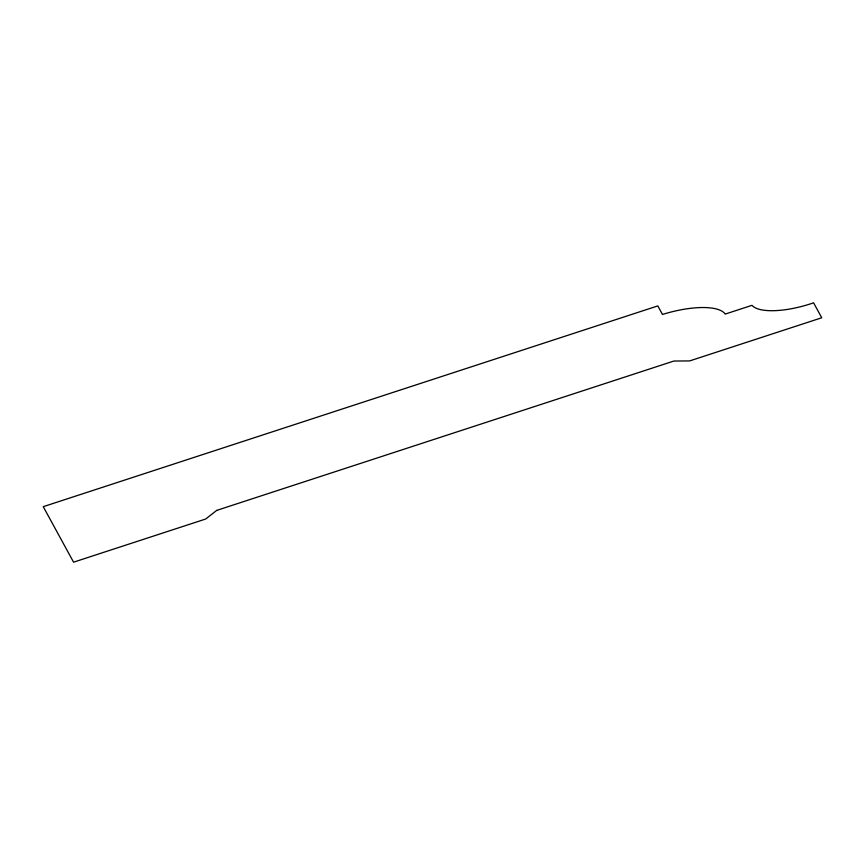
<?xml version="1.0" encoding="UTF-8"?>
<svg xmlns="http://www.w3.org/2000/svg" width="865" height="865" viewBox="0 0 865 865"><rect width="100%" height="100%" fill="white"/><g stroke="black" fill="none" stroke-linecap="round" stroke-linejoin="round"><path stroke-width="1.3" d="M216.737 510.382L205.708 519.011L73.568 562.174L43.25 506.674L657.822 305.907L662.493 314.449A58.852 19.938 -16.7 0 1 725.259 314.071L751.977 305.334A53.749 18.208 -16.7 0 0 813.587 302.826L821.75 317.769L689.61 360.932L673.922 361.029L216.737 510.382"/></g></svg>
